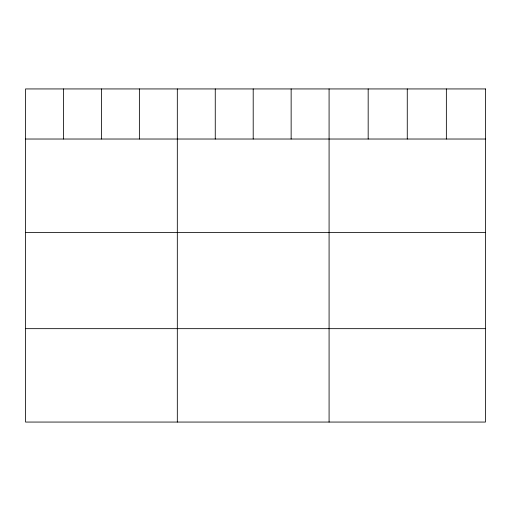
<?xml version="1.0" encoding="UTF-8"?>
<svg xmlns="http://www.w3.org/2000/svg" width="511" height="511" viewBox="0 0 511 511"><rect width="100%" height="100%" fill="white"/><g stroke="black" fill="none" stroke-linecap="round" stroke-linejoin="round"><path stroke-width="0.77" d="M25.55 139.024L485.45 139.024M25.55 232.428L485.45 232.428M25.55 328.662L485.45 328.662M446.358 88.94L446.358 139.024M407.267 88.94L407.267 139.024M368.175 88.94L368.175 139.024M329.084 88.94L329.084 422.06M291.142 88.94L291.142 139.024M253.201 88.94L253.201 139.024M215.259 88.94L215.259 139.024M177.317 88.94L177.317 422.06M139.375 88.94L139.375 139.024M101.434 88.94L101.434 139.024M63.492 88.94L63.492 139.024M485.45 88.94L25.55 88.94L25.55 422.06L485.45 422.06L485.45 88.94"/></g></svg>
